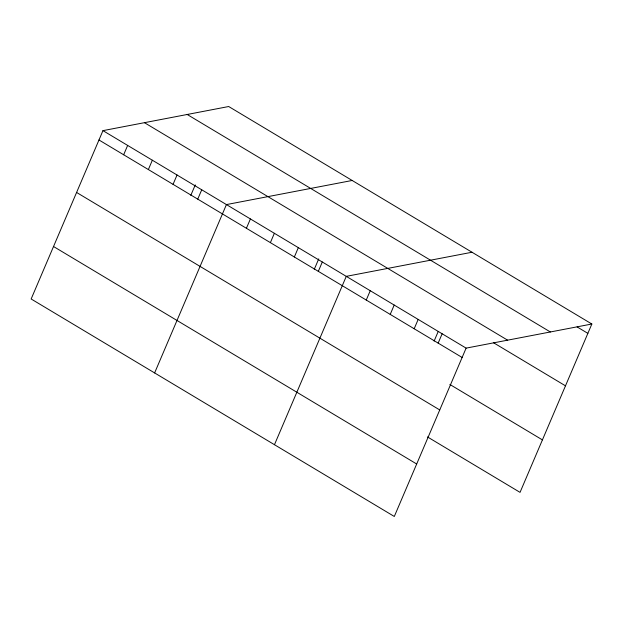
<?xml version="1.0" encoding="UTF-8"?>
<svg xmlns="http://www.w3.org/2000/svg" width="623" height="623" viewBox="0 0 623 623"><rect width="100%" height="100%" fill="white"/><g stroke="black" fill="none" stroke-linecap="round" stroke-linejoin="round"><path stroke-width="0.93" d="M591.85 324.015L228.696 106.525L102.959 130.635L31.15 298.985L394.304 516.475L466.113 348.125L591.85 324.015L520.041 492.365L427.479 436.925M123.666 154.769L127.653 145.424M148.36 169.565L152.347 160.212M173.054 184.353L177.041 175.008M190.802 195.373L195.264 184.914M197.748 199.142L201.735 189.797M154.621 372.928L226.429 204.585L352.166 180.475M246.412 228.283L250.399 218.938M270.382 242.635L274.369 233.29M294.352 256.988L298.331 247.643M314.272 269.323L318.735 258.856M318.314 271.348L322.301 262.003M274.463 444.705L346.271 276.355L472.008 252.245M366.254 300.052L370.241 290.707M390.224 314.405L394.203 305.06M414.186 328.757L418.173 319.412M434.114 341.093L438.203 331.498M438.156 343.117L442.143 333.772M577.116 326.927L587.863 333.36M187.204 114.484L550.358 331.973M144.45 122.684L507.605 340.166M493.58 342.767L565.482 385.832M102.959 130.635L466.113 348.125M98.971 139.98L462.126 357.47M449.861 384.453L542.423 439.893M76.59 192.452L439.745 409.942M53.531 246.513L416.686 464.003"/></g></svg>
